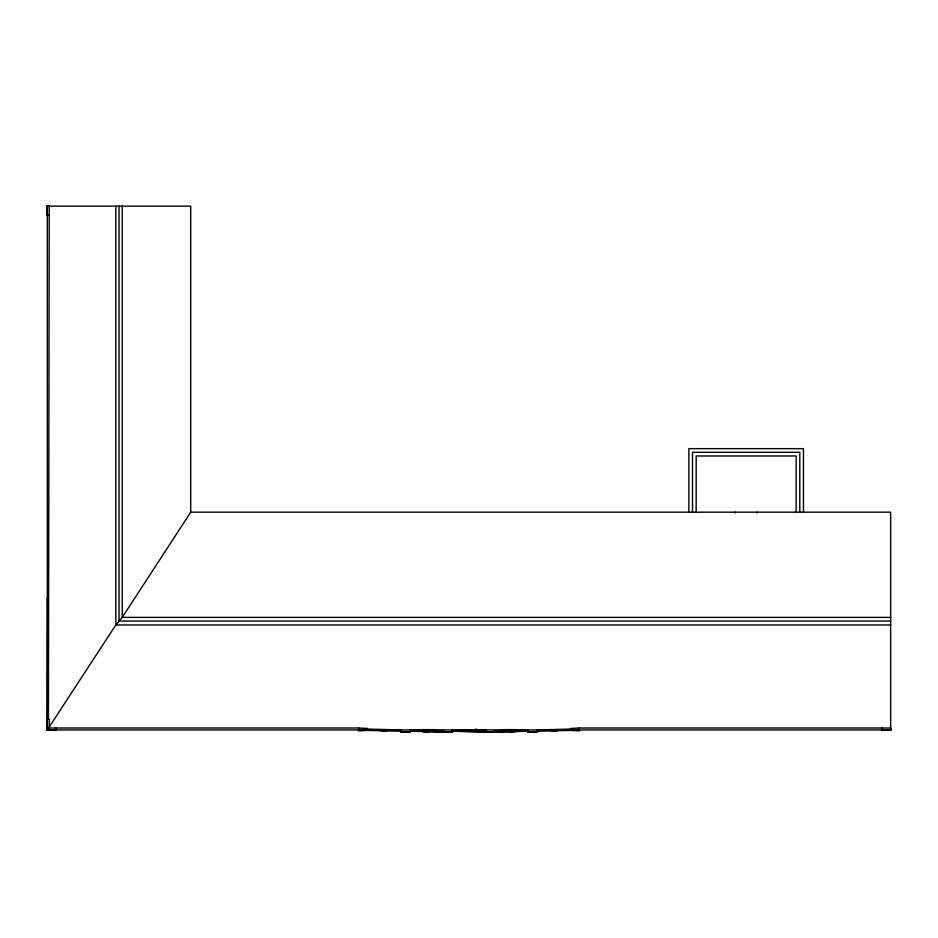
<?xml version="1.0" encoding="UTF-8"?>
<svg xmlns="http://www.w3.org/2000/svg" width="938" height="938" viewBox="0 0 938 938"><rect width="100%" height="100%" fill="white"/><g stroke="black" fill="none" stroke-linecap="round" stroke-linejoin="round"><path stroke-width="1.41" d="M47.17 719.258L47.369 597.916M48.424 719.258L49.257 206.149M47.334 729.928L115.808 624.978L122.233 617.403L190.707 512.195L190.707 206.149L47.334 206.149L47.334 729.928L890.666 729.928L890.666 512.171L190.707 512.171M385.823 729.928L385.823 730.983L381.93 730.983L381.93 729.928M556.07 729.928L556.07 730.983L552.177 730.983L552.177 729.928M890.666 728.005L579.285 728.017L570.55 728.439L570.55 730.362L536.923 731.194M494.561 730.854L515.021 730.35M570.55 729.096L536.923 729.928L536.923 731.851L528.176 731.851L528.176 729.905L494.561 730.737L515.56 730.737M494.561 729.928L494.561 731.992L525.257 731.183M494.561 731.992L528.176 731.171M47.334 214.884L49.257 214.884M890.666 617.403L122.233 617.403L122.233 206.149M890.666 621.062L119.02 621.062L119.02 206.149M890.666 624.978L115.808 624.978L115.808 206.149M47.334 719.258L49.257 719.258L49.257 728.005M47.334 728.005L358.715 728.017L367.45 728.439L367.45 730.362L401.077 731.194M890.666 728.439L891.1 730.362L881.486 730.362M422.44 729.647L433.614 729.647L433.614 730.737M515.56 729.647L504.386 729.647L504.386 730.737M56.515 730.362L46.9 730.362L46.9 718.825M401.077 730.362L358.703 730.362L358.703 728.005M443.44 730.362L443.006 732.297L452.62 732.297M485.814 730.362L463.888 730.362L485.814 730.878M494.561 730.362L494.994 732.297L485.38 732.297L485.38 730.362M536.923 730.362L579.297 730.362L579.297 728.005M358.269 730.796L367.884 730.362M422.44 730.737L443.44 730.737L409.824 729.905L409.824 731.851L401.077 731.851L401.077 729.928L367.45 729.096M579.731 730.796L570.116 730.362M443.44 731.171L433.004 730.737M494.561 731.171L504.996 730.737M443.44 731.851L452.186 731.851L452.186 729.928L485.814 730.761M485.814 731.851L494.561 731.851M410.258 732.297L400.632 732.297L400.632 730.362M527.742 732.297L537.368 732.297L537.368 730.362M422.979 730.35L443.44 730.854M453.652 731.171L485.814 731.968M452.186 731.194L485.814 732.027L485.814 729.928M412.743 731.183L443.44 731.933L443.44 729.928M409.824 731.171L443.44 731.992M889.517 729.928L883.068 729.928M881.919 728.005L881.919 729.928M803.456 512.183L803.456 448.657L688.855 448.657L688.855 512.183M799.797 512.183L799.797 452.315L692.502 452.315L692.502 512.183M796.139 512.183L796.139 455.974L696.16 455.974L696.16 512.183M757.095 512.183L757.095 513.027M735.216 512.183L735.216 513.027M556.691 729.928L556.691 731.065L551.556 731.065L551.556 729.928M555.202 729.928L555.202 730.667M553.045 729.928L553.045 730.667M535.786 731.851L529.325 731.851M514.329 730.737L514.329 731.875L509.182 731.875L509.182 730.737M513.707 730.737L513.707 731.792L509.803 731.792L509.803 730.737M504.574 729.87L504.574 731.171M493.411 731.851L486.963 731.851M475.976 728.838L475.976 729.928M451.037 731.851L444.589 731.851M433.426 729.87L433.426 731.171M428.818 730.737L428.818 731.875L423.671 731.875L423.671 730.737M428.197 730.737L428.197 731.792L424.293 731.792L424.293 730.737M408.675 731.851L402.214 731.851M386.444 729.928L386.444 731.065L381.309 731.065L381.309 729.928M384.955 729.928L384.955 730.667M382.798 729.928L382.798 730.667M56.081 728.005L56.081 729.928M54.932 729.928L48.483 729.928M48.835 206.149L46.9 205.703L46.9 215.33"/></g></svg>
